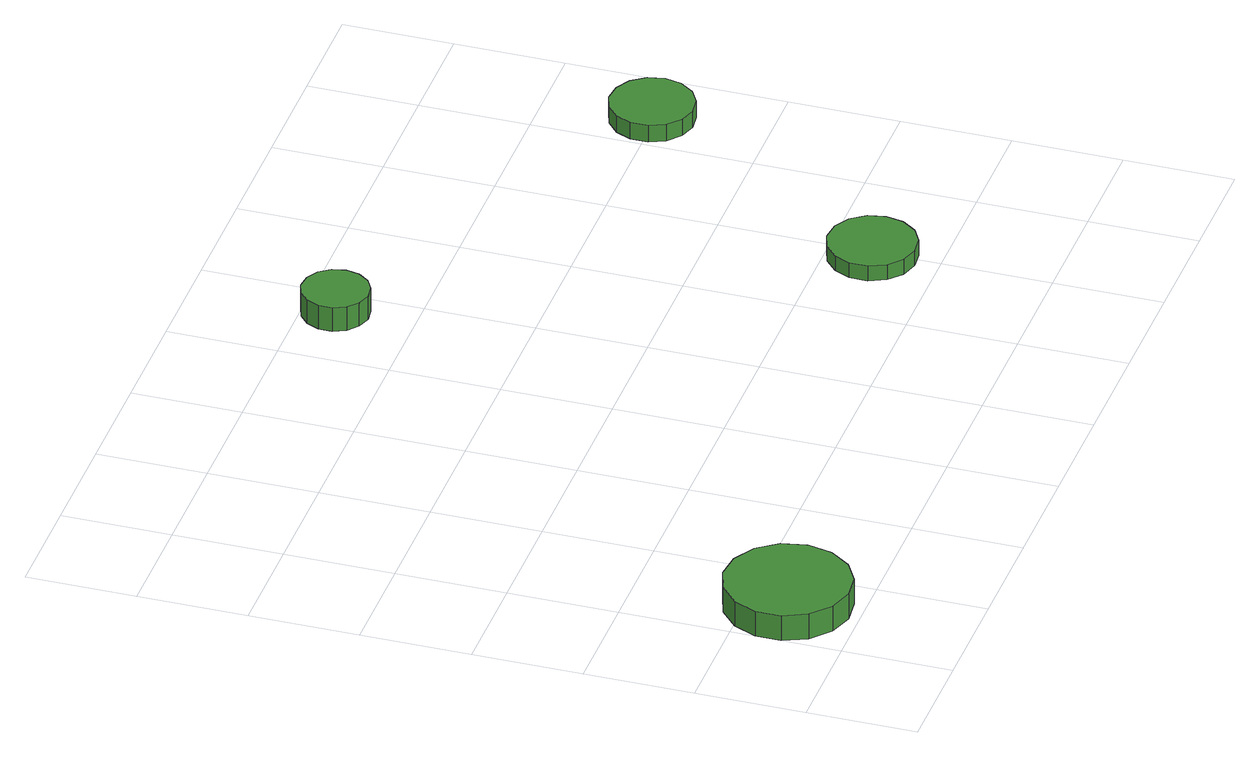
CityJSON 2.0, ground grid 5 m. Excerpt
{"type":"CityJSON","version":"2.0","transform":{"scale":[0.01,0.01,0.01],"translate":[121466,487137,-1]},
"CityObjects":{
"tree1":{"type":"SolitaryVegetationObject","attributes":{"function":"something"},"geometry":[{"type":"MultiSurface","lod":"1","boundaries":[[[0,1,2,3,4,5,6,7,8,9,10,11,12,13,14]],[[15,16,17,18,19,20,21,22,23,24,25,26,27,28,29]],[[0,29,28,1]],[[1,28,27,2]],[[2,27,26,3]],[[3,26,25,4]],[[4,25,24,5]],[[5,24,23,6]],[[6,23,22,7]],[[7,22,21,8]],[[8,21,20,9]],[[9,20,19,10]],[[10,19,18,11]],[[11,18,17,12]],[[12,17,16,13]],[[13,16,15,14]],[[14,15,29,0]]]}]},
"tree2":{"type":"SolitaryVegetationObject","attributes":{"function":"something"},"geometry":[{"type":"MultiSurface","lod":"1","boundaries":[[[30,31,32,33,34,35,36,37,38,39,40,41,42,43,44]],[[45,46,47,48,49,50,51,52,53,54,55,56,57,58,59]],[[30,59,58,31]],[[31,58,57,32]],[[32,57,56,33]],[[33,56,55,34]],[[34,55,54,35]],[[35,54,53,36]],[[36,53,52,37]],[[37,52,51,38]],[[38,51,50,39]],[[39,50,49,40]],[[40,49,48,41]],[[41,48,47,42]],[[42,47,46,43]],[[43,46,45,44]],[[44,45,59,30]]]}]},
"tree3":{"type":"SolitaryVegetationObject","attributes":{"function":"something"},"geometry":[{"type":"MultiSurface","lod":"1","boundaries":[[[60,61,62,63,64,65,66,67,68,69,70,71,72,73,74]],[[75,76,77,78,79,80,81,82,83,84,85,86,87,88,89]],[[60,89,88,61]],[[61,88,87,62]],[[62,87,86,63]],[[63,86,85,64]],[[64,85,84,65]],[[65,84,83,66]],[[66,83,82,67]],[[67,82,81,68]],[[68,81,80,69]],[[69,80,79,70]],[[70,79,78,71]],[[71,78,77,72]],[[72,77,76,73]],[[73,76,75,74]],[[74,75,89,60]]]}]},
"tree4":{"type":"SolitaryVegetationObject","attributes":{"function":"something"},"geometry":[{"type":"MultiSurface","lod":"1","boundaries":[[[90,91,92,93,94,95,96,97,98,99,100,101,102,103,104]],[[105,106,107,108,109,110,111,112,113,114,115,116,117,118,119]],[[90,119,118,91]],[[91,118,117,92]],[[92,117,116,93]],[[93,116,115,94]],[[94,115,114,95]],[[95,114,113,96]],[[96,113,112,97]],[[97,112,111,98]],[[98,111,110,99]],[[99,110,109,100]],[[100,109,108,101]],[[101,108,107,102]],[[102,107,106,103]],[[103,106,105,104]],[[104,105,119,90]]]}]}
},
"vertices":[
[565,329,188],[540,445,188],[471,540,188],[369,599,188],[252,611,188],[140,575,188],[53,496,188],[5,388,188],[5,271,188],[53,163,188],[140,84,188],[252,48,188],[369,60,188],[471,119,188],[540,214,188],[540,214,62],[471,119,62],[369,60,62],[252,48,62],[140,84,62],[53,163,62],[5,271,62],[5,388,62],[53,496,62],[140,575,62],[252,611,62],[369,599,62],[471,540,62],[540,445,62],[565,329,62],
[2016,2856,182],[2003,2917,182],[1966,2968,182],[1912,2999,182],[1849,3006,182],[1790,2986,182],[1743,2944,182],[1717,2887,182],[1717,2824,182],[1743,2767,182],[1790,2725,182],[1849,2705,182],[1912,2712,182],[1966,2743,182],[2003,2794,182],[2003,2794,63],[1966,2743,63],[1912,2712,63],[1849,2705,63],[1790,2725,63],[1743,2767,63],[1717,2824,63],[1717,2887,63],[1743,2944,63],[1790,2986,63],[1849,3006,63],[1912,2999,63],[1966,2968,63],[2003,2917,63],[2016,2856,63],
[3173,801,137],[3156,881,137],[3108,948,137],[3036,989,137],[2954,998,137],[2876,972,137],[2815,917,137],[2781,842,137],[2781,760,137],[2815,684,137],[2876,629,137],[2954,604,137],[3036,612,137],[3108,653,137],[3156,720,137],[3156,720,62],[3108,653,62],[3036,612,62],[2954,604,62],[2876,629,62],[2815,684,62],[2781,760,62],[2781,842,62],[2815,917,62],[2876,972,62],[2954,998,62],[3036,989,62],[3108,948,62],[3156,881,62],[3173,801,62],
[3901,2020,145],[3884,2096,145],[3838,2160,145],[3770,2199,145],[3692,2207,145],[3618,2183,145],[3559,2130,145],[3528,2059,145],[3528,1980,145],[3559,1909,145],[3618,1856,145],[3692,1832,145],[3770,1840,145],[3838,1880,145],[3884,1943,145],[3884,1943,62],[3838,1880,62],[3770,1840,62],[3692,1832,62],[3618,1856,62],[3559,1909,62],[3528,1980,62],[3528,2059,62],[3559,2130,62],[3618,2183,62],[3692,2207,62],[3770,2199,62],[3838,2160,62],[3884,2096,62],[3901,2020,62]
]}
